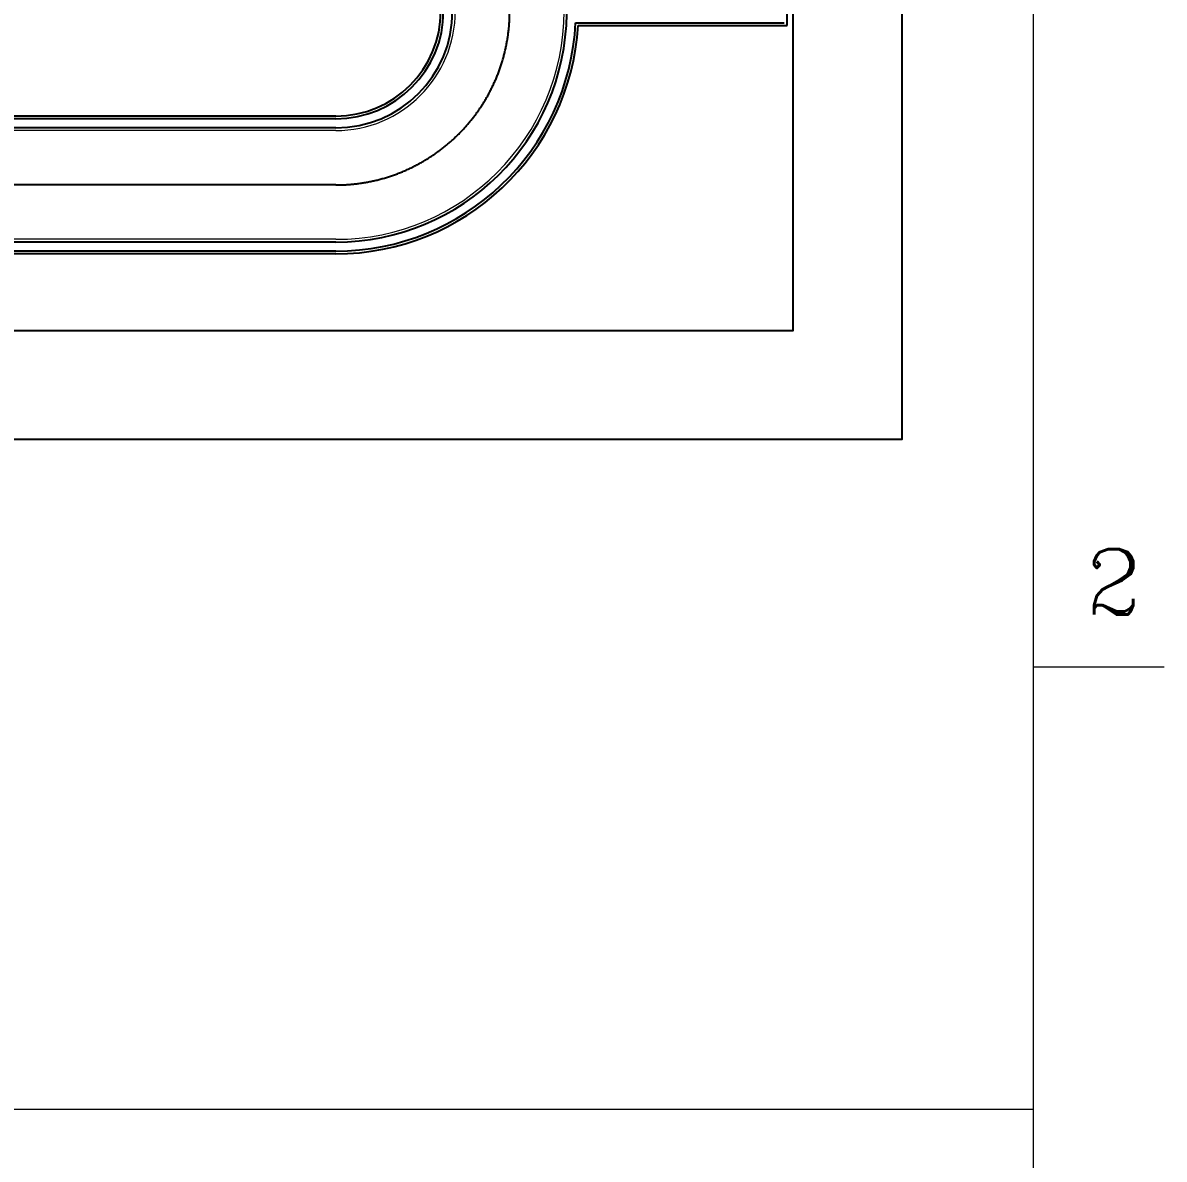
# Model space of a CAD drawing. Header units: millimetres. Extents: x -300 to 383236, y -195106 to -144646.
# Drawn here: x 222500 to 226278, y -155119 to -151357 of the extents above; entities that cross this region are included whole.
import ezdxf

# ---------------------------------------------------------------- set-up
doc = ezdxf.new("R2010")
doc.units = ezdxf.units.MM
doc.header["$LTSCALE"] = 60
doc.linetypes.add('CENTER', pattern=[2, 1.25, -0.25, 0.25, -0.25])
for name, color, linetype in [('1', 7, 'Continuous'), ('C_CEN', 1, 'CENTER'), ('SITE BOUNDARY-AP', 4, 'xxx'), ('나중에 삭제', 7, 'Continuous')]:
    doc.layers.add(name, color=color, linetype=linetype)
for name, color, linetype, lineweight in [('DITCH', 7, 'Continuous', 0), ('ROAD', 4, 'Continuous', 0), ('TAN-TIT', 30, 'Continuous', 0)]:
    doc.layers.add(name, color=color, linetype=linetype, lineweight=lineweight)
doc.styles.add('COM', font='COMPLEX', dxfattribs={"height": 5})
doc.styles.get("Standard").update_dxf_attribs({"font": 'romans.shx', "width": 0.75, "bigfont": 'whgtxt.shx'})
doc.linetypes.add('xxx', pattern='A,0.25,-0.022286,["xxx",Standard,S=0.1,R=0,X=0,Y=-0.035957],-0.221744', length=0.49403)

# ---------------------------------------------------------------- blocks, each defined once
blk = doc.blocks.new('KEY PLAN_NEW')
at = {"layer": 'C_CEN', "color": 253, "linetype": 'CENTER', "lineweight": -3, "ltscale": 10}
blk.add_line((-769.9, -2063.9), (-1475.3, -2063.9), dxfattribs=at)
blk.add_arc((-769.9, -1871.9), 192, 270, 359.9999, dxfattribs=at)
at = {"layer": 'DITCH', "color": 253, "lineweight": -3}
for p, q in [((-271.9, -1887.9), (-271.9, -1001.9)), ((-505.2, -1884.9), (-274.9, -1884.9)), ((-502.3, -1887.9), (-271.9, -1887.9)), ((-769.9, -1987.9), (-1475, -1987.9)), ((-769.9, -1990.9), (-1475, -1990.9)), ((-769.9, -2000.9), (-1475, -2000.9)), ((-769.9, -2126.9), (-1475, -2126.9)), ((-769.9, -2136.9), (-1475, -2136.9)), ((-769.9, -2139.9), (-1475, -2139.9))]:
    blk.add_line(p, q, dxfattribs=at)
for radius, end in [(129, 0), (116, 0), (119, 0), (255, 359.3259), (265, 357.1881), (268, 356.5773)]:
    blk.add_arc((-769.9, -1871.9), radius, 270, end, dxfattribs=at)
at = {"layer": 'ROAD', "color": 253}
for p, q in [((-769.9, -2003.9), (-1475.3, -2003.9)), ((-769.9, -2123.9), (-1475.3, -2123.9))]:
    blk.add_line(p, q, dxfattribs=at)
for radius in [132, 252]:
    blk.add_arc((-769.9, -1871.9), radius, 270, 0, dxfattribs=at)
at = {"layer": 'SITE BOUNDARY-AP', "color": 253, "linetype": 'Continuous', "ltscale": 10000, "flags": 128}
for points in [[(-1643.9, -2144.6), (-1643.9, -2344.4), (-145, -2344.4), (-145, -180.4), (-1644.1, -172.6), (-1643.9, -307.5)], [(-1523.2, -2224.4), (-265, -2224.4), (-265, -299.7), (-1523.9, -293.3), (-1523.8, -307.5)]]:
    blk.add_lwpolyline(points, dxfattribs=at)
at = {"layer": 'TAN-TIT'}
blk.add_lwpolyline([(-3958.6, -3083.9), (0, -3083.9), (0, 0), (-3958.6, 0)], close=True, dxfattribs=at)
blk = doc.blocks.new('BORDER')
at = {"layer": 'TAN-TIT'}
for p, q in [((232823, 3520), (232823, 164680)), ((232823, 138723), (234266, 138723))]:
    blk.add_line(p, q, dxfattribs=at)
at = {"layer": '나중에 삭제', "color": 30, "lineweight": 0}
blk.add_line((232823, 133841), (232823, 164680), dxfattribs=at)
at = {"layer": 'TAN-TIT', "style": 'COM'}
blk.add_text('2', height=721, dxfattribs=at).set_placement((233400, 139300))

msp = doc.modelspace()

# ---------------------------------------------------------------- block references
at = {"xscale": 3, "yscale": 3, "zscale": 3}
msp.add_blockref('KEY PLAN_NEW', (225845.2, -145702.1), dxfattribs=at)
at = {"layer": '1', "xscale": 0.3, "yscale": 0.3, "zscale": 0.3}
msp.add_blockref('BORDER', (155998.1, -195106.1), dxfattribs=at)

doc.saveas('drawing.dxf')
